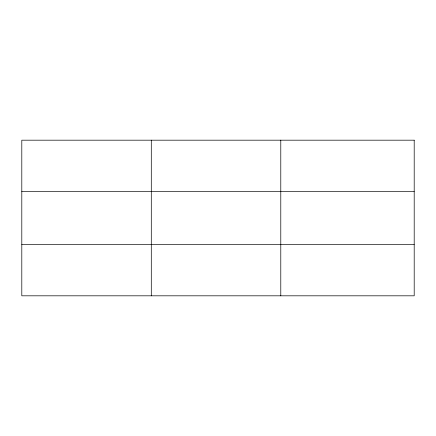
<?xml version="1.0" encoding="UTF-8"?>
<svg xmlns="http://www.w3.org/2000/svg" width="436" height="436" viewBox="0 0 436 436"><rect width="100%" height="100%" fill="white"/><g stroke="black" fill="none" stroke-linecap="round" stroke-linejoin="round"><path stroke-width="0.65" d="M151.292 140.185L151.292 295.815M280.784 140.185L280.784 295.815M21.8 191.546L414.2 191.546M21.8 244.454L414.2 244.454M414.2 140.185L414.2 295.815L21.8 295.815L21.8 140.185L414.2 140.185"/></g></svg>
